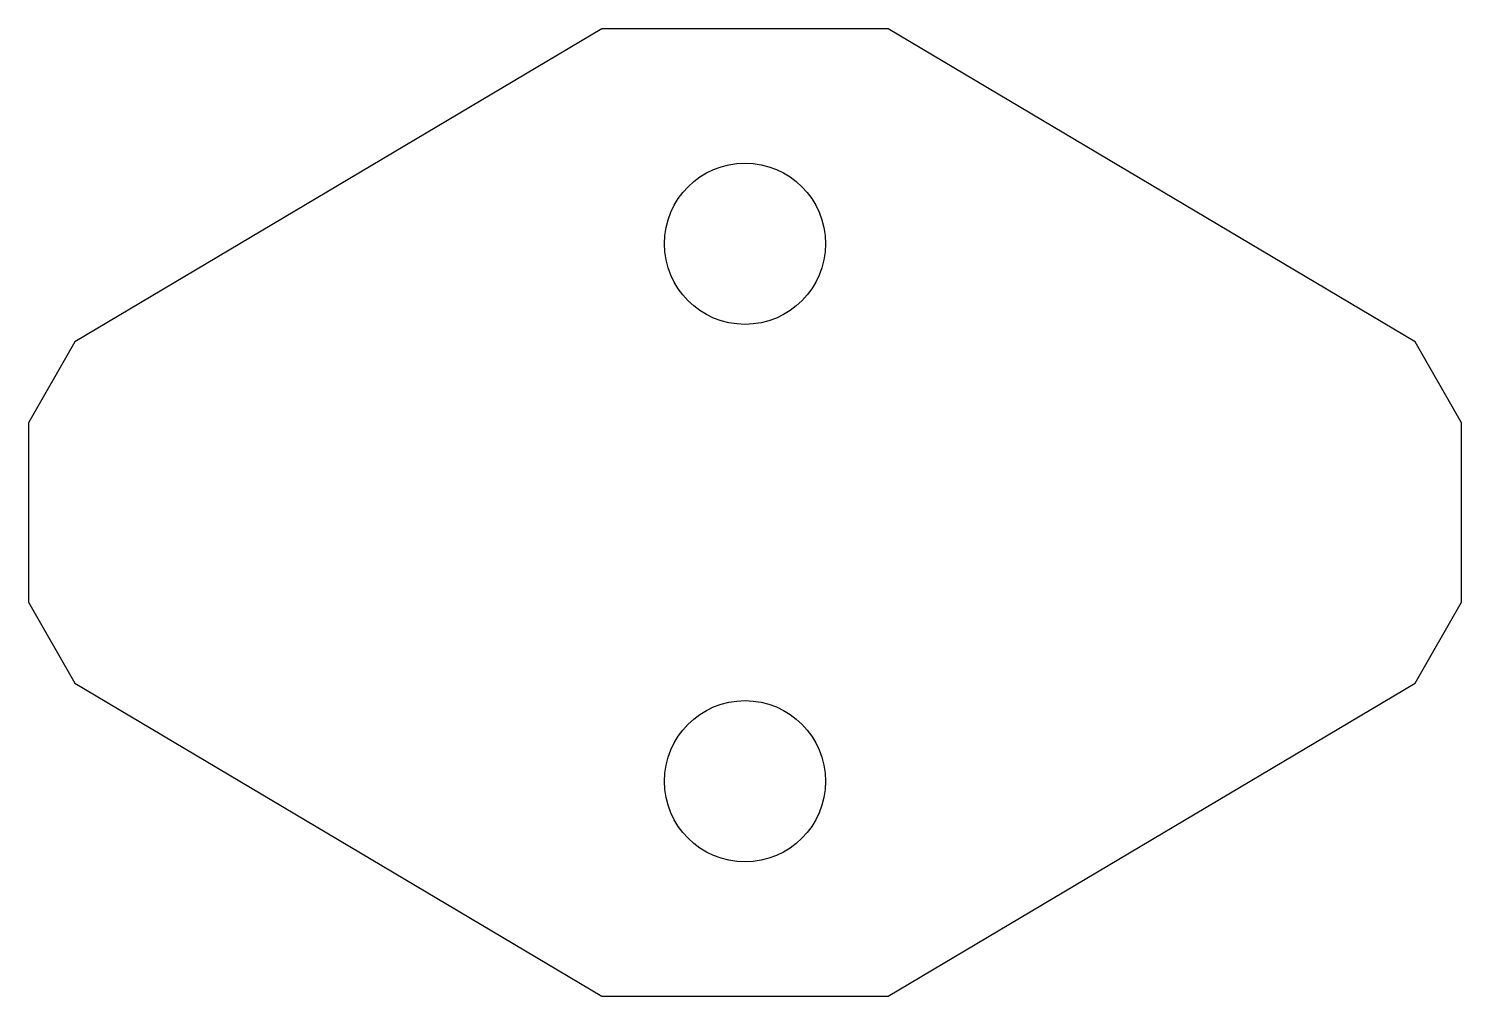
# Model space of a CAD drawing. Header units: millimetres. Extents: x -20 to 20, y -13.5 to 13.5.
import ezdxf

# ---------------------------------------------------------------- set-up
doc = ezdxf.new("R2010")
doc.units = ezdxf.units.MM

msp = doc.modelspace()

# ---------------------------------------------------------------- linework, layer by layer
msp.add_lwpolyline([(-20, -2.5), (-18.71, -4.766), (-4, -13.5), (4, -13.5), (18.71, -4.766), (20, -2.5), (20, 2.5), (18.71, 4.766), (4, 13.5), (-4, 13.5), (-18.71, 4.766), (-20, 2.5)], close=True)
for centre in [(0, 7.5), (0, -7.5)]:
    msp.add_circle(centre, 2.25)

doc.saveas('drawing.dxf')
